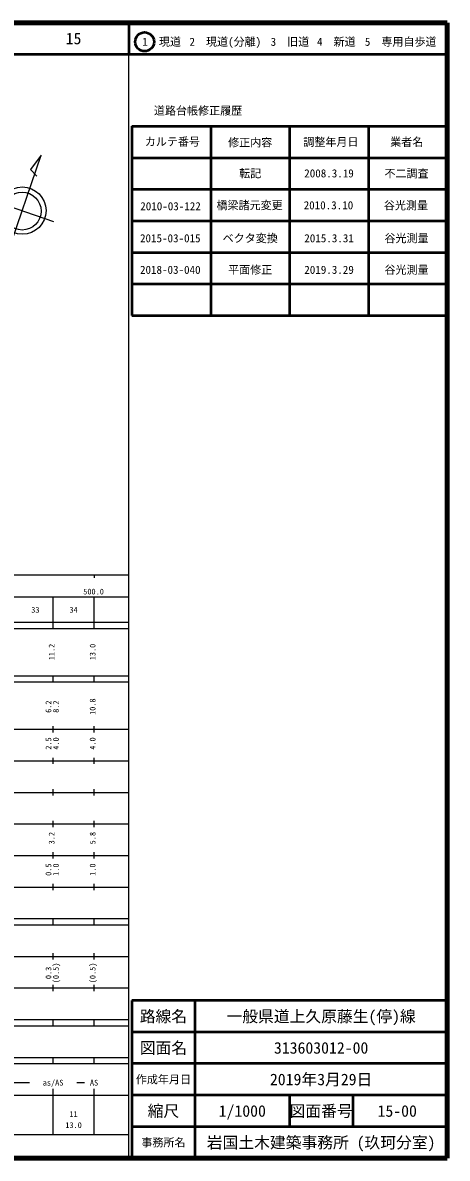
# Model space of a CAD drawing. Units: millimetres on the paper, enlarged 1000 times. Extents: x 40000 to 680000, y 20000 to 380000.
# Drawn here: x 545376 to 680000, y 20000 to 380000 of the extents above; entities that cross this region are included whole.
import ezdxf
from ezdxf.enums import TextEntityAlignment as Align

# ---------------------------------------------------------------- set-up
doc = ezdxf.new("R2010")
doc.units = ezdxf.units.MM
doc.header["$LTSCALE"] = 1000
for name, color, linetype, lineweight in [('M-BMK-SRVR', 3, 'Continuous', 25), ('M-TTL', 2, 'Continuous', 140), ('M-TTL-BAND', 7, 'Continuous', 25), ('M-TTL-FRAM', 2, 'Continuous', 50), ('M-TTL-LINE', 7, 'Continuous', 50), ('M-TTL-TXT', 7, 'Continuous', 25)]:
    doc.layers.add(name, color=color, linetype=linetype, lineweight=lineweight)
doc.styles.add('ＭＳ ゴシック', font='')
doc.styles.get('ＭＳ ゴシック').set_extended_font_data('MS Gothic')

msp = doc.modelspace()

# ---------------------------------------------------------------- linework, layer by layer
at = {"layer": 'M-BMK-SRVR'}
for p, q in [((540506, 306727), (551260, 337957)), ((551260, 337957), (547803, 333466)), ((547803, 333466), (549901, 331320)), ((535299, 323855), (555155, 317018))]:
    msp.add_line(p, q, dxfattribs=at)
for centre, radius in [((545267, 320423), 7500), ((545207, 320277), 6000)]:
    msp.add_circle(centre, radius, dxfattribs=at)
at = {"layer": 'M-TTL'}
for p, q in [((680000, 380000), (40000, 380000)), ((680000, 20000), (680000, 380000)), ((40000, 20000), (680000, 20000))]:
    msp.add_line(p, q, dxfattribs=at)
at = {"layer": 'M-TTL-BAND'}
for p, q in [((579000, 20000), (579000, 370000)), ((40000, 205000), (579000, 205000)), ((568000, 205000), (568000, 204000)), ((68000, 198000), (579000, 198000)), ((555000, 188000), (555000, 198000)), ((568000, 188000), (568000, 198000)), ((40000, 190000), (579000, 190000)), ((40000, 188000), (579000, 188000)), ((40000, 173000), (579000, 173000)), ((555000, 171000), (555000, 173000)), ((568000, 171000), (568000, 173000)), ((40000, 171000), (579000, 171000)), ((40000, 156000), (579000, 156000)), ((555000, 155000), (555000, 157000)), ((568000, 155000), (568000, 157000)), ((46000, 146000), (579000, 146000)), ((555000, 145000), (555000, 147000)), ((568000, 145000), (568000, 147000)), ((555000, 135000), (555000, 137000)), ((568000, 135000), (568000, 137000)), ((52000, 136000), (579000, 136000)), ((46000, 126000), (579000, 126000)), ((555000, 125000), (555000, 127000)), ((568000, 125000), (568000, 127000)), ((52000, 116000), (579000, 116000)), ((555000, 115000), (555000, 117000)), ((568000, 115000), (568000, 117000)), ((46000, 106000), (579000, 106000)), ((555000, 105000), (555000, 107000)), ((568000, 105000), (568000, 107000)), ((40000, 96000), (579000, 96000)), ((40000, 94000), (579000, 94000)), ((555000, 94000), (555000, 96000)), ((568000, 94000), (568000, 96000)), ((49000, 84000), (579000, 84000)), ((555000, 83000), (555000, 85000)), ((568000, 83000), (568000, 85000)), ((40000, 74000), (579000, 74000)), ((555000, 73000), (555000, 75000)), ((568000, 73000), (568000, 75000)), ((40000, 64000), (579000, 64000)), ((40000, 62000), (579000, 62000)), ((555000, 62000), (555000, 64000)), ((568000, 62000), (568000, 64000)), ((40000, 52000), (579000, 52000)), ((555000, 50000), (555000, 52000)), ((568000, 50000), (568000, 52000)), ((40000, 50000), (579000, 50000)), ((213000, 44000), (547500, 44000)), ((562500, 44000), (565000, 44000)), ((40000, 40000), (579000, 40000)), ((555000, 27500), (555000, 42000)), ((568000, 27500), (568000, 42000)), ((68000, 27500), (579000, 27500))]:
    msp.add_line(p, q, dxfattribs=at)
at = {"layer": 'M-TTL-FRAM'}
for p, q in [((580000, 347197), (580000, 287197)), ((580000, 347197), (680000, 347197)), ((580000, 287197), (680000, 287197)), ((680000, 70000), (580000, 70000)), ((580000, 70000), (580000, 20000))]:
    msp.add_line(p, q, dxfattribs=at)
at = {"layer": 'M-TTL-LINE'}
for p, q in [((579000, 380000), (579000, 370000)), ((40000, 370000), (680000, 370000)), ((605000, 347197), (605000, 287197)), ((630000, 347197), (630000, 287197)), ((655000, 347197), (655000, 287197)), ((580000, 337197), (680000, 337197)), ((580000, 327197), (680000, 327197)), ((580000, 317197), (680000, 317197)), ((580000, 307197), (680000, 307197)), ((580000, 297197), (680000, 297197)), ((600000, 70000), (600000, 20000)), ((680000, 60000), (580000, 60000)), ((680000, 50000), (580000, 50000)), ((680000, 40000), (580000, 40000)), ((630000, 40000), (630000, 30000)), ((650000, 40000), (650000, 30000)), ((680000, 30000), (580000, 30000))]:
    msp.add_line(p, q, dxfattribs=at)
msp.add_circle((584031, 373958), 3000, dxfattribs=at)

# ---------------------------------------------------------------- texts
at = {"layer": 'M-TTL-BAND', "style": 'ＭＳ ゴシック'}
for s, p in [('500.0', (567844, 198195)), ('33', (549400, 192405)), ('34', (561500, 192405)), ('as/AS', (555000, 42500)), ('AS', (568000, 42500)), ('11', (561500, 32523)), ('13.0', (561500, 29033))]:
    msp.add_text(s, height=1833, dxfattribs=at).set_placement(p, align=Align.BOTTOM_CENTER)
for s, p in [('11.2', (556000, 180500)), ('13.0', (569000, 180500)), ('6.2', (555000, 163174)), ('8.2', (557370, 163174)), ('10.8', (569000, 163174)), ('2.5', (555000, 151500)), ('4.0', (557370, 151500)), ('4.0', (569000, 151500)), ('3.2', (556000, 121500)), ('5.8', (569000, 121500)), ('0.5', (555000, 111500)), ('1.0', (557370, 111500)), ('1.0', (569000, 111500)), ('0.3', (555000, 78764)), ('(0.5)', (557370, 78764)), ('(0.5)', (569000, 78764))]:
    msp.add_text(s, height=1833, rotation=90, dxfattribs=at).set_placement(p, align=Align.BOTTOM_CENTER)
at = {"layer": 'M-TTL-TXT', "style": 'ＭＳ ゴシック'}
for s, height, p in [('15', 3666, (561497, 375000)), ('1\u3000現道', 2566, (589448, 373958)), ('2\u3000現道(分離)', 2566, (609619, 373958)), ('3\u3000旧道', 2566, (630121, 373958)), ('4\u3000新道', 2566, (644824, 373958)), ('5\u3000専用自歩道', 2566, (665228, 373958)), ('道路台帳修正履歴', 2566, (600968, 352113)), ('カルテ番号', 2566, (592839, 342277)), ('修正内容', 2566, (617509, 342023)), ('調整年月日', 2566, (643089, 342197)), ('業者名', 2566, (667134, 342197)), ('転記', 2566, (617500, 332245)), ('2008.3.19', 2566, (642500, 332245)), ('不二調査', 2566, (667077, 332189)), ('2010-03-122', 2566, (592249, 321829)), ('橋梁諸元変更', 2566, (617322, 322130)), ('2010.3.10', 2566, (642322, 322130)), ('谷光測量', 2566, (666898, 322073)), ('ベクタ変換', 2566, (617514, 311668)), ('谷光測量', 2566, (667091, 311668)), ('2015-03-015', 2566, (592171, 311668)), ('2015.3.31', 2566, (642514, 311668)), ('2018-03-040', 2566, (592171, 301668)), ('平面修正', 2566, (617514, 301668)), ('2019.3.29', 2566, (642514, 301668)), ('谷光測量', 2566, (667091, 301668)), ('路線名', 3666, (590000, 65000)), ('路線名', 3666, (590000, 65000)), ('一般県道上久原藤生(停)線', 3666, (640000, 65000)), ('図面名', 3666, (590000, 55000)), ('図面名', 3666, (590000, 55000)), ('313603012-00', 3666, (640000, 55000)), ('2019年3月29日', 3666, (640000, 45000)), ('作成年月日', 2566, (590000, 45000)), ('作成年月日', 2566, (590000, 45000)), ('縮尺', 3666, (590000, 35000)), ('縮尺', 3666, (590000, 35000)), ('1/1000', 3666, (615000, 35000)), ('図面番号', 3666, (640000, 35000)), ('図面番号', 3666, (640000, 35000)), ('15-00', 3666, (664125, 35000)), ('事務所名', 2566, (590000, 25000)), ('事務所名', 2566, (590000, 25000)), ('岩国土木建築事務所 (玖珂分室)', 3666, (640000, 25000))]:
    msp.add_text(s, height=height, dxfattribs=at).set_placement(p, align=Align.MIDDLE_CENTER)

doc.saveas('drawing.dxf')
